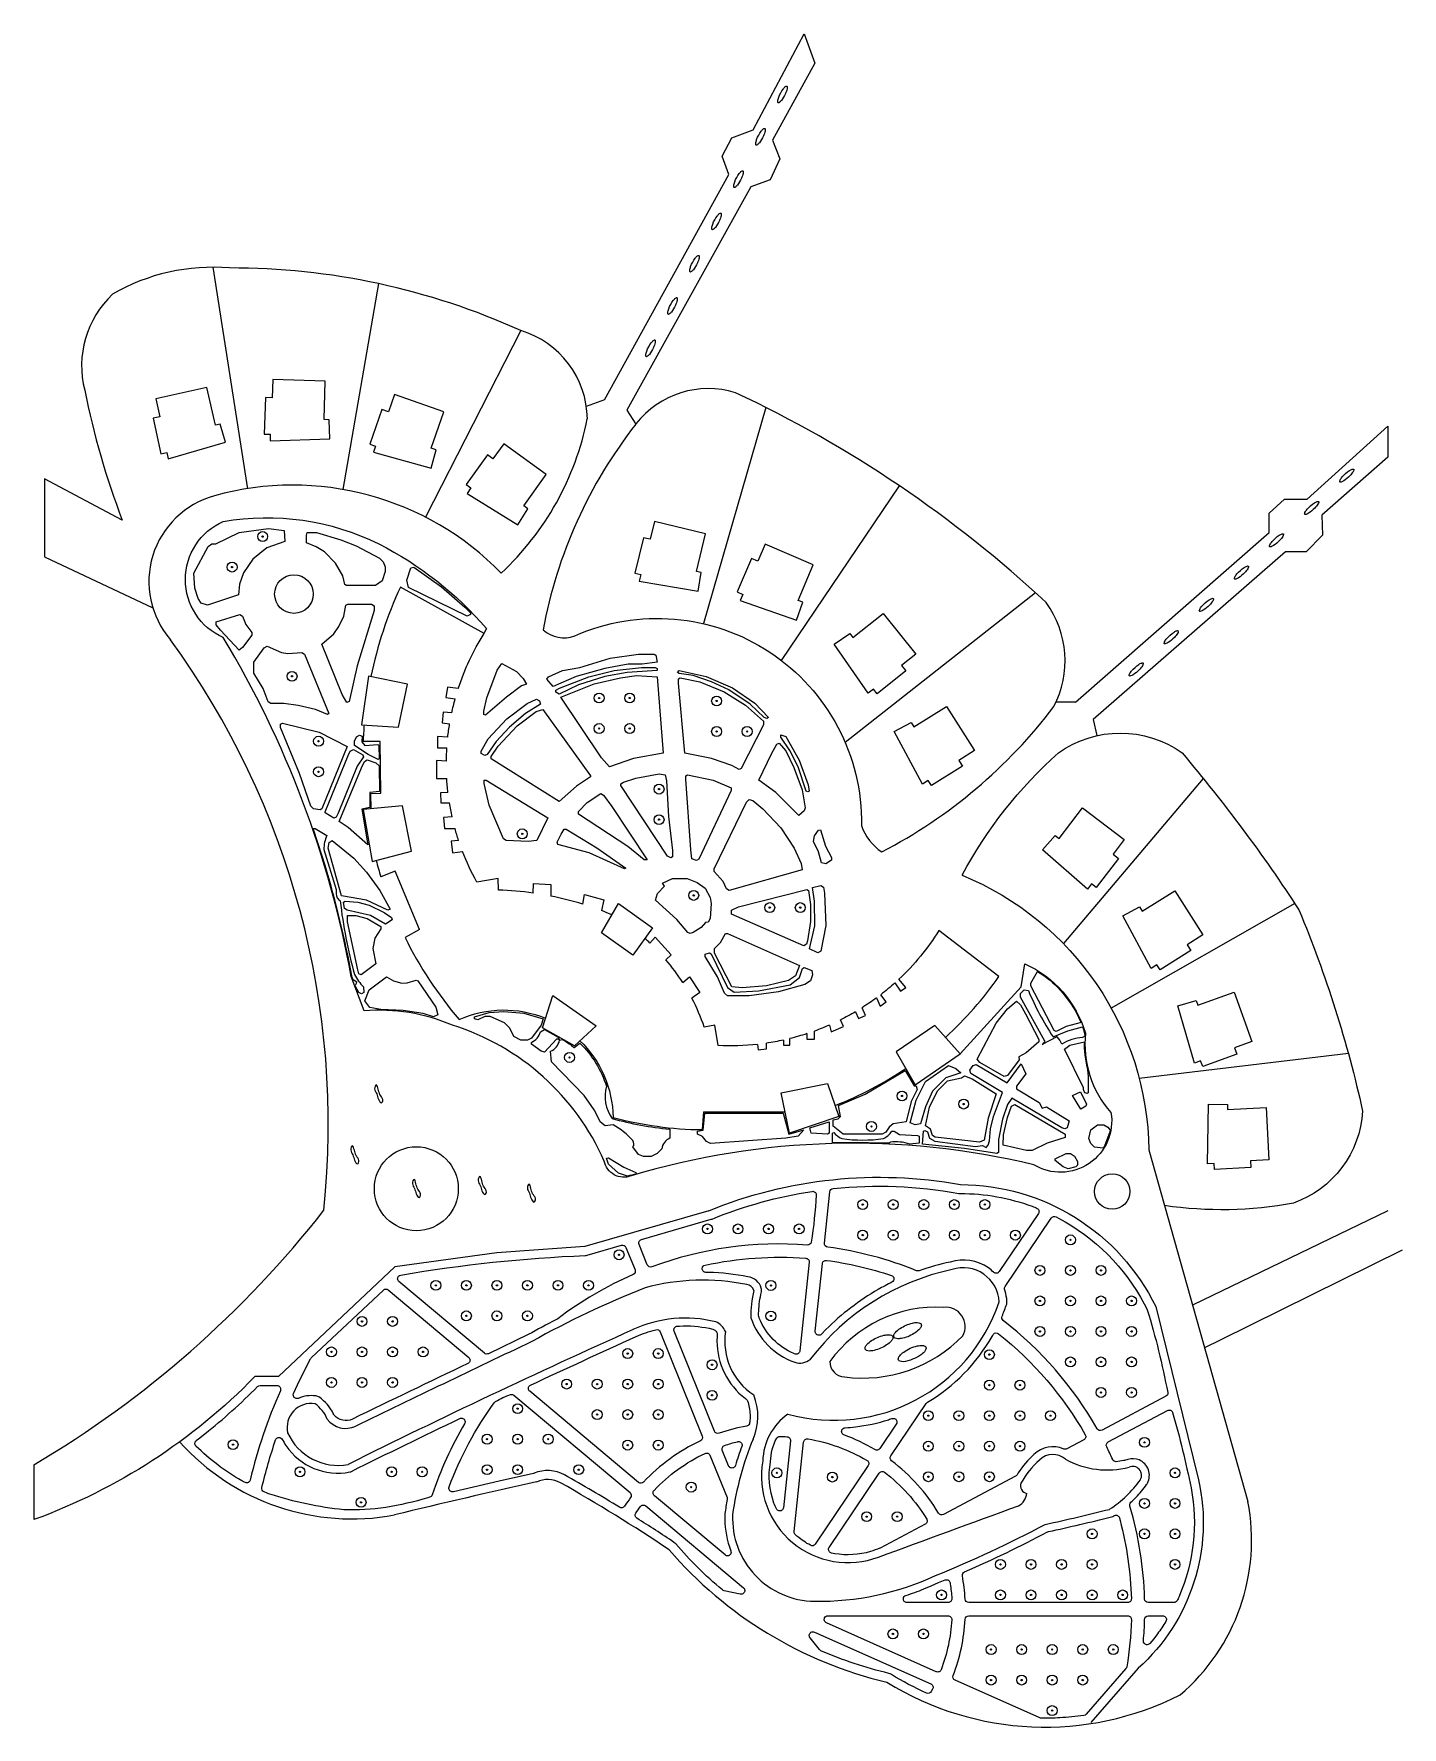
# Model space of a CAD drawing. Header units: inches. Extents: x 36 to 71.8, y 17.4 to 61.8.
import ezdxf

# ---------------------------------------------------------------- set-up
doc = ezdxf.new("R2010")
doc.units = ezdxf.units.IN
doc.header["$MEASUREMENT"] = 0
for name, color, linetype, lineweight in [('00_SOURCE_FROZEN', 7, 'CONTINUOUS', 18), ('10_EXISTING_UNCHANGED', 7, 'CONTINUOUS', 13), ('11_EXISTING_TRIMMED', 7, 'CONTINUOUS', 13), ('20_NEW_PLANTING', 7, 'CONTINUOUS', 13), ('21_NEW_WATER', 7, 'CONTINUOUS', 13), ('40_PLANTS', 7, 'CONTINUOUS', 13)]:
    doc.layers.add(name, color=color, linetype=linetype, lineweight=lineweight)

# ---------------------------------------------------------------- blocks, each defined once
blk = doc.blocks.new('TREE')
for radius in [1, 0.13]:
    blk.add_circle((0, 0), radius)

msp = doc.modelspace()

# ---------------------------------------------------------------- linework, layer by layer
at = {"layer": '00_SOURCE_FROZEN'}
for p, q in [((50.92, 52.199), (50.441, 52.026)), ((36.248, 50.129), (36.248, 48.086)), ((36.248, 48.086), (39.084, 46.751)), ((63.257, 44.272), (62.748, 44.272)), ((71.815, 29.914), (67.049, 27.551)), ((67.049, 27.551), (66.641, 27.348)), ((35.969, 24.283), (35.969, 22.849))]:
    msp.add_line(p, q, dxfattribs=at)
for points in [[(50.92, 52.199), (54.176, 58.106), (54.001, 58.588), (54.252, 59.071), (54.817, 59.275), (56.152, 61.792), (56.429, 61.025), (55.319, 59.008), (55.511, 58.517), (55.263, 57.967), (54.752, 57.782), (51.508, 51.932), (51.743, 51.566)], [(40.658, 55.675), (41.569, 49.871)], [(45, 55.245), (44.06, 49.85)], [(48.726, 54.013), (46.225, 49.126)], [(55.143, 52), (53.51, 46.333)], [(63.257, 44.272), (68.329, 48.719), (68.329, 49.231), (68.73, 49.6), (69.33, 49.6), (71.442, 51.512), (71.442, 50.696), (69.711, 49.177), (69.725, 48.651), (69.304, 48.218), (68.761, 48.218), (63.72, 43.82), (63.817, 43.397)], [(38.284, 49.049), (36.248, 50.129)], [(55.552, 45.371), (58.647, 49.945)], [(62.206, 47.145), (57.223, 43.22)], [(47.087, 44.63), (46.802, 44.667), (46.766, 44.393), (47.006, 44.362)], [(46.916, 43.993), (46.696, 44.016), (46.666, 43.73), (46.862, 43.709)], [(45.044, 43.247), (44.595, 43.241)], [(44.807, 41.482), (44.799, 41.881), (45.061, 41.886), (45.044, 43.247)], [(46.813, 43.357), (46.546, 43.371), (46.546, 43.074), (46.789, 43.074)], [(46.775, 42.728), (46.519, 42.748), (46.519, 42.277), (46.786, 42.274)], [(66.604, 42.276), (62.941, 37.945)], [(46.818, 41.908), (46.625, 41.902), (46.633, 41.638), (46.856, 41.638)], [(46.926, 41.27), (46.702, 41.249), (46.728, 40.961), (47.002, 40.962)], [(47.096, 40.651), (46.9, 40.63)], [(46.9, 40.63), (46.939, 40.324), (47.2, 40.358)], [(46.075, 38.317), (45.433, 39.849), (45.059, 39.693)], [(49.053, 39.272), (49.062, 39.519), (49.515, 39.492), (49.513, 39.194)], [(50.35, 38.981), (50.396, 39.232), (50.902, 39.093), (50.842, 38.811)], [(51.286, 38.996), (52.178, 38.364), (51.665, 37.64), (50.837, 38.227), (51.286, 38.996)], [(69.006, 38.995), (64.196, 36.253)], [(46.075, 38.317), (45.692, 38.109)], [(52.249, 38.111), (52.108, 37.96)], [(52.249, 38.111), (52.668, 37.654), (52.525, 37.523)], [(52.968, 36.924), (53.149, 37.079), (53.413, 36.661), (53.207, 36.514)], [(58.528, 36.918), (58.67, 36.704), (58.814, 36.799), (58.632, 37.014)], [(49.567, 36.583), (50.703, 35.787), (50.129, 35.27), (49.295, 35.742), (49.567, 36.583)], [(58.043, 36.524), (58.141, 36.305), (58.295, 36.419), (58.155, 36.608)], [(57.496, 36.162), (57.572, 35.985), (57.754, 36.063), (57.668, 36.267)], [(53.805, 35.806), (53.533, 35.759)], [(53.805, 35.806), (53.805, 35.806)], [(56.221, 35.586), (56.221, 35.439), (56.423, 35.439), (56.423, 35.655)], [(56.812, 35.811), (56.853, 35.634), (57.179, 35.773), (57.105, 35.949)], [(58.564, 35.106), (59.058, 34.241), (60.235, 35.059), (59.57, 35.799), (58.564, 35.106)], [(54.929, 35.306), (54.944, 35.165), (55.16, 35.189), (55.16, 35.336)], [(55.61, 35.419), (55.608, 35.288), (55.771, 35.288), (55.771, 35.457)], [(70.407, 35.063), (64.93, 34.409)], [(53.515, 33.54), (53.473, 33.07)], [(53.515, 33.54), (55.65, 33.54)], [(65.18, 32.538), (65.591, 31.078)], [(65.591, 31.078), (67.775, 23.323)], [(71.442, 30.938), (66.326, 28.468)]]:
    msp.add_lwpolyline(points, dxfattribs=at)
for points in [[(40.725, 51.537), (40.502, 52.523), (39.164, 52.23), (39.268, 51.758), (39.093, 51.72), (39.298, 50.787), (39.453, 50.821), (39.491, 50.65), (40.993, 51.087), (40.853, 51.565)], [(43.572, 51.68), (43.598, 52.69), (42.23, 52.734), (42.214, 52.252), (42.035, 52.258), (42.004, 51.303), (42.163, 51.298), (42.158, 51.123), (43.721, 51.177), (43.704, 51.675)], [(46.381, 50.933), (46.709, 51.889), (45.415, 52.34), (45.257, 51.885), (45.088, 51.944), (44.773, 51.041), (44.923, 50.989), (44.866, 50.824), (46.374, 50.409), (46.506, 50.889)], [(48.804, 49.422), (49.389, 50.246), (48.277, 51.045), (47.995, 50.654), (47.85, 50.758), (47.292, 49.982), (47.421, 49.889), (47.319, 49.747), (48.648, 48.921), (48.911, 49.345)], [(53.327, 47.704), (53.561, 48.687), (52.231, 49.012), (52.116, 48.544), (51.942, 48.586), (51.715, 47.658), (51.87, 47.62), (51.829, 47.45), (53.37, 47.181), (53.455, 47.672)], [(55.995, 46.944), (56.387, 47.876), (55.128, 48.415), (54.938, 47.972), (54.774, 48.042), (54.397, 47.164), (54.544, 47.101), (54.475, 46.94), (55.951, 46.422), (56.116, 46.892)], [(57.426, 45.973), (58.218, 46.601), (59.075, 45.534), (58.699, 45.232), (58.811, 45.092), (58.066, 44.493), (57.966, 44.618), (57.83, 44.508), (56.934, 45.791), (57.343, 46.076)], [(45.757, 44.748), (44.738, 44.957), (44.556, 43.684), (45.524, 43.622)], [(59.019, 43.63), (59.878, 44.165), (60.608, 43.006), (60.2, 42.749), (60.296, 42.598), (59.487, 42.088), (59.402, 42.222), (59.254, 42.129), (58.511, 43.505), (58.949, 43.742)], [(45.629, 41.562), (44.593, 41.461), (44.828, 40.095), (45.865, 40.369)], [(62.827, 40.702), (63.445, 41.502), (64.534, 40.672), (64.241, 40.288), (64.384, 40.18), (63.804, 39.42), (63.677, 39.516), (63.571, 39.377), (62.394, 40.407), (62.722, 40.782)], [(65.006, 38.799), (65.865, 39.334), (66.595, 38.175), (66.187, 37.918), (66.283, 37.767), (65.474, 37.257), (65.389, 37.391), (65.242, 37.298), (64.498, 38.674), (64.936, 38.911)], [(66.464, 36.332), (67.417, 36.67), (67.882, 35.382), (67.428, 35.218), (67.489, 35.05), (66.59, 34.725), (66.536, 34.875), (66.372, 34.816), (65.94, 36.319), (66.419, 36.457)], [(55.549, 34.034), (56.763, 34.283), (57.058, 33.412), (55.766, 32.976)], [(67.244, 33.6), (68.254, 33.648), (68.327, 32.28), (67.845, 32.255), (67.855, 32.076), (66.9, 32.025), (66.892, 32.184), (66.717, 32.175), (66.739, 33.739), (67.237, 33.732)]]:
    msp.add_lwpolyline(points, close=True, dxfattribs=at)
for points in [[(44.283, 37.084, 0.090917), (40.931, 45.968, -0.652582), (40.931, 49.011, -0.158741), (45.004, 48.425, -0.098355), (47.824, 46.203), (47.755, 46.078)], [(47.087, 44.63, -0.062406), (47.763, 46.073), (45.572, 47.29, 0.058367), (44.801, 44.944, 0.058367)], [(50.14, 46.014, -0.546754), (57.65, 41.045, 0.171391), (58.184, 40.351, 0.171391)], [(46.916, 43.993, -0.01479), (47.006, 44.362, -0.01479)], [(44.621, 43.68, 0.010358), (44.595, 43.241)], [(46.813, 43.357, -0.013879), (46.862, 43.709)], [(46.775, 42.728, -0.013523), (46.789, 43.074, -0.013523)], [(60.29, 39.74, -0.089338), (62.813, 42.944, -0.322066), (66.051, 42.944, -0.030946), (69.111, 38.833, -0.044664), (70.78, 33.554, -0.301674), (68.967, 31.144, -0.082145), (65.591, 31.078)], [(46.818, 41.908, -0.014342), (46.786, 42.274)], [(46.926, 41.27, -0.014645), (46.856, 41.638)], [(47.096, 40.651, -0.012679), (47.002, 40.962)], [(44.936, 40.124, 0.010564), (45.059, 39.693, 0.010564)], [(48.142, 39.35), (48.13, 39.649), (47.57, 39.561, -0.034306), (47.2, 40.358, -0.034306)], [(60.29, 39.74, -0.300089), (65.18, 32.538)], [(59.849, 35.488, 0.057164), (61.253, 37.088), (59.681, 38.289, -0.064319), (58.632, 37.014, -0.064319)], [(45.692, 38.109, 0.060935), (47.109, 35.956, -0.206423), (49.375, 35.99)], [(59.998, 35.322), (60.235, 35.059), (61.831, 36.816), (61.933, 37.418, -0.214593), (63.522, 35.602, 0.212382), (64.188, 33.517, -0.642649), (62.166, 32.15, 0.132984), (51.615, 31.858, -0.471407), (50.913, 32.245)], [(46.935, 35.809, 0.119192), (44.621, 36.188), (44.283, 37.084)], [(58.528, 36.918, -0.018836), (58.155, 36.608, -0.018836)], [(58.043, 36.524, -0.017658), (57.668, 36.267, -0.017658)], [(57.496, 36.162, -0.017305), (57.105, 35.949, -0.017305)], [(54.929, 35.306, -0.040089), (53.897, 35.276), (53.805, 35.806)], [(56.221, 35.586, -0.018166), (55.771, 35.457, -0.018166)], [(56.812, 35.811, -0.016254), (56.423, 35.655, -0.016254)], [(50.274, 35.4, -0.198705), (51.143, 33.392, 0.063223), (53.473, 33.07)], [(55.61, 35.419, -0.017778), (55.16, 35.336, -0.017778)], [(56.959, 33.703, 0.056142), (58.811, 34.673)], [(53.65, 30.945, -0.14301), (60.243, 31.63, -0.286424), (65.36, 28.431), (66.481, 23.89, -0.272091), (64.9, 18.954), (63.661, 17.533)], [(53.65, 30.945), (50.4, 30.004), (48.095, 29.84), (45.427, 29.473), (42.376, 26.597), (41.758, 26.597, -0.11284), (35.969, 22.849)]]:
    msp.add_lwpolyline(points, format="xyb", dxfattribs=at)
for centre, radius in [((45.989, 31.521), 1.1), ((64.22, 31.448), 0.463)]:
    msp.add_circle(centre, radius, dxfattribs=at)
for centre, radius, start, end in [((40.658, 50.423), 5.252, 85.2142, 120.0956), ((41.139, 37.317), 18.339, 65.5622, 90.1344), ((39.813, 53.089), 2.593, 133.6015, 194.2753), ((48.026, 51.672), 2.444, 0.7167, 73.3418), ((57.911, 56.571), 21.019, 191.3089, 200.9684), ((53.637, 50.097), 2.397, 72.6746, 142.189), ((40.939, 23.771), 31.601, 47.0054, 64.8874), ((43.034, 53.196), 7.583, 313.0815, 348.6437), ((61.436, 43.951), 12.326, 141.8448, 169.6154), ((42.751, 42.34), 7.624, 44.2289, 105.6047), ((41.312, 47.434), 2.33, 105.2161, 220.7715), ((60.387, 45.356), 2.599, 332.6099, 36.0186), ((49.852, 46.755), 0.794, 227.0981, 291.2465), ((22.064, 33.195), 21.619, 354.0583, 36.0319), ((51.961, 52.291), 13.465, 297.5281, 322.8549), ((47.898, 31.093), 8.26, 81.9573, 88.3074), ((47.898, 31.093), 8.26, 72.7279, 78.7214), ((47.898, 31.093), 8.26, 67.0855, 69.118), ((48.363, 33.974), 5.47, 46.7825, 48.644), ((48.363, 33.974), 5.47, 32.6388, 40.4465), ((48.363, 33.974), 5.47, 19.0436, 27.6609), ((44.996, 29.643), 6.464, 23.734, 72.5429), ((22.02, 47.825), 27.364, 300.648, 321.9453), ((61.326, 23.239), 6.299, 101.9221, 142.7651), ((60.32, 28.509), 0.94, 2.6804, 108.2704), ((61.087, 5.881), 24.775, 111.5675, 119.1558), ((53.497, 23.388), 5.738, 78.4336, 105.3274), ((54.636, 28.811), 0.198, 12.5502, 86.9654), ((57.636, 28.193), 2.883, 166.7441, 181.1423), ((56.93, 30.022), 4.57, 254.7119, 341.2557), ((59.616, 24.969), 3.449, 86.7319, 144.13), ((59.861, 27.908), 0.507, 331.6282, 95.5732), ((53.039, 24.842), 3.288, 75.9901, 114.6994), ((53.631, 27.576), 0.5, 24.1752, 65.8722), ((56.533, 28.747), 1.881, 198.985, 250.3904), ((139.358, -167.061), 213.711, 114.22576, 116.44002), ((55.766, 27.53), 1.697, 171.4885, 236.4198), ((57.675, 30.235), 3.678, 262.6331, 315.7148), ((388.255, -684.338), 788.556, 115.480389, 115.852569), ((56.041, 27.372), 0.42, 250.5917, 310.0507), ((57.223, 26.989), 0.402, 179.8782, 267.1812), ((43.234, 25.263), 0.631, 80.6045, 192.4444), ((42.765, 25.104), 0.969, 23.0697, 53.7791), ((53.471, 25.556), 1.467, 336.0217, 22.4391), ((44.141, 25.843), 0.604, 216.6236, 295.44), ((56.616, 24.343), 1.552, 125.0182, 178.449), ((44.305, 28.93), 6.063, 221.8309, 280.5797), ((43.933, 25.71), 1.439, 203.904, 280.7134), ((62.324, 21.863), 8.126, 157.5957, 172.1087), ((62.666, 24.057), 0.499, 48.398, 134.9542), ((64.093, 26.434), 2.284, 241.3371, 284.4245), ((57.297, 23.989), 2.267, 169.9426, 290.5995), ((63.939, 22.622), 2.417, 132.2795, 150.8072), ((64.757, 24.011), 0.232, 329.8576, 114.297), ((83.889, -134.15), 161.762, 102.40484, 103.75801), ((49.433, 23.211), 0.689, 61.2688, 115.2094), ((27.349, -15.654), 45.391, 56.1832, 60.407), ((61.576, 23.572), 0.407, 298.1254, 354.8785), ((62.017, 23.732), 0.199, 159.7189, 259.5696), ((62.493, 25.649), 3.026, 303.2513, 324.5583), ((-1020.176, 2968.529), 3137.752, 290.099053, 290.170489), ((49.833, 80.523), 59.164, 282.32918, 284.00614), ((62.535, 22.313), 5.337, 310.4718, 10.9016), ((56.447, 22.882), 2.174, 177.465, 269.3394), ((47.99, 50.05), 30.924, 292.0248, 297.912), ((60.808, 29.117), 10.819, 220.7372, 256.6678), ((56.543, 27.898), 7.19, 269.0356, 295.0414), ((62.456, 25.263), 7.854, 238.1666, 296.8153)]:
    msp.add_arc(centre, radius, start, end, dxfattribs=at)
at = {"layer": '10_EXISTING_UNCHANGED'}
for points in [[(42.116, 48.828), (42.528, 48.774), (42.546, 48.482), (42.075, 48.318), (41.702, 48.021), (41.461, 47.667), (41.354, 47.369), (41.328, 47.085), (40.514, 46.816), (40.35, 46.87), (40.27, 46.995), (40.19, 47.264), (40.162, 47.654), (40.533, 48.352), (40.63, 48.424), (40.736, 48.425), (41.346, 48.72)], [(43.133, 48.721), (43.377, 48.721), (44.015, 48.534), (44.413, 48.373), (45.024, 48.051), (45.122, 47.953), (45.175, 47.819), (45.176, 47.697), (45.097, 47.455), (44.92, 47.33), (44.162, 47.329), (44.118, 47.356), (44.063, 47.588), (43.874, 47.915), (43.579, 48.212), (43.364, 48.347), (43.107, 48.447), (43.107, 48.649)], [(45.923, 47.815), (46.645, 47.301), (47.257, 46.765), (47.407, 46.613), (47.408, 46.571), (47.323, 46.526), (45.782, 47.277), (45.737, 47.47), (45.843, 47.792)], [(44.19, 46.843), (44.814, 46.843), (44.885, 46.799), (44.886, 46.677), (44.437, 45.224), (44.227, 44.296), (44.168, 44.269), (44.044, 44.475), (43.51, 45.796), (43.824, 46.069), (43.958, 46.259), (44.092, 46.53), (44.146, 46.816)], [(41.364, 46.572), (41.435, 46.528), (41.518, 46.311), (41.675, 46.098), (41.675, 46.03), (41.437, 45.708), (41.346, 45.642), (40.855, 46.164), (40.749, 46.298), (40.749, 46.384)], [(42.082, 45.741), (42.458, 45.58), (42.62, 45.553), (42.985, 45.581), (43.056, 45.536), (43.696, 43.974), (43.658, 43.953), (43.345, 44.08), (42.891, 44.188), (42.516, 44.241), (42.177, 44.241), (42.106, 44.286), (41.972, 44.634), (41.733, 45.037), (41.733, 45.32), (41.998, 45.696)], [(48.228, 45.289), (48.614, 45.075), (48.791, 44.896), (48.871, 44.747), (48.745, 44.7), (48.347, 44.404), (47.799, 43.93), (47.761, 43.95), (47.761, 44.036), (47.84, 44.385), (48.104, 45.11)], [(51.811, 45.533), (52.223, 45.534), (52.267, 45.507), (52.294, 45.322), (51.905, 45.268), (51.536, 45.268), (50.926, 45.16), (50.18, 44.944), (49.576, 44.682), (49.405, 44.882), (49.449, 44.941), (49.821, 45.103), (50.268, 45.184), (51.068, 45.426)], [(51.891, 45.185), (52.25, 45.185), (52.294, 45.158), (52.294, 45.108), (51.51, 45.053), (50.927, 44.945), (50.234, 44.729), (49.73, 44.488), (49.645, 44.533), (49.644, 44.592), (49.742, 44.646), (50.511, 44.942), (51.174, 45.104)], [(51.759, 44.97), (52.295, 44.943), (52.458, 42.934), (51.674, 42.799), (51.046, 42.584), (50.842, 42.816), (49.778, 44.405), (50.644, 44.754), (51.334, 44.916)], [(52.873, 45.105), (53.578, 44.944), (54.268, 44.65), (54.853, 44.247), (55.217, 43.875), (55.172, 43.848), (55.105, 43.875), (54.735, 44.221), (54.174, 44.598), (53.723, 44.812), (53.242, 44.974), (52.873, 45.027), (52.829, 45.054)], [(52.9, 44.917), (53.419, 44.81), (54.056, 44.542), (54.614, 44.194), (55.084, 43.773), (55.084, 43.678), (54.503, 42.533), (54.444, 42.506), (54.258, 42.612), (53.724, 42.8), (53.019, 42.934), (52.856, 44.777), (52.856, 44.89)], [(49.141, 44.355), (49.217, 44.306), (49.244, 44.22), (48.853, 43.975), (48.426, 43.624), (48.08, 43.246), (47.848, 42.903), (47.781, 42.876), (47.683, 42.93), (47.683, 42.989), (47.868, 43.312), (48.363, 43.84), (48.893, 44.243)], [(49.301, 44.087), (50.548, 42.347), (50.548, 42.315), (50.183, 42.07), (49.735, 41.67), (47.949, 42.787), (47.949, 42.855), (48.134, 43.124), (48.629, 43.652), (49.132, 44.028)], [(42.484, 43.728), (43.44, 43.487), (44.176, 43.112), (43.515, 41.478), (43.471, 41.451), (43.298, 41.477), (43.227, 41.549), (42.932, 42.407), (42.426, 43.615), (42.426, 43.701)], [(44.498, 43.412), (44.566, 43.381), (44.561, 43.233), (44.636, 43.14), (44.981, 43.166), (45.01, 43.14), (45.015, 42.794), (44.988, 42.773), (44.728, 42.901), (44.365, 43.142), (44.365, 43.255), (44.418, 43.363)], [(55.492, 43.201), (55.67, 42.995), (55.883, 42.566), (56.096, 41.976), (56.177, 41.505), (56.15, 41.424), (56.006, 41.305), (55.405, 41.911), (54.958, 42.229), (55.302, 42.941), (55.434, 43.174)], [(55.54, 43.416), (55.669, 43.371), (56.015, 42.754), (56.255, 42.11), (56.282, 41.943), (56.244, 41.923), (56.206, 41.943), (55.991, 42.578), (55.777, 43.01), (55.54, 43.357)], [(44.344, 43.032), (44.583, 42.898), (44.601, 42.838), (44.443, 42.596), (43.94, 41.362), (43.887, 41.263), (43.829, 41.236), (43.599, 41.37), (43.598, 41.403), (44.206, 42.879), (44.259, 42.987)], [(44.702, 42.764), (44.929, 42.683), (45.017, 42.603), (45.026, 41.935), (44.774, 41.905), (44.772, 41.513), (44.558, 41.468), (44.716, 40.539), (44.203, 40.992), (43.971, 41.147), (44.552, 42.558), (44.631, 42.719)], [(47.818, 42.234), (49.435, 41.246), (49.144, 40.65), (48.92, 40.623), (48.343, 40.649), (48.272, 40.694), (47.898, 41.579), (47.765, 42.143), (47.764, 42.229)], [(52.347, 42.394), (52.512, 42.367), (52.539, 42.215), (52.594, 41.281), (52.702, 40.39), (52.702, 40.223), (52.658, 40.196), (52.573, 40.241), (51.348, 42.092), (51.348, 42.133), (51.419, 42.178), (51.737, 42.286)], [(53.091, 42.367), (53.769, 42.234), (54.238, 42.028), (54.238, 41.96), (53.392, 40.161), (53.328, 40.122), (53.21, 40.17), (53.183, 40.402), (53.047, 42.254), (53.046, 42.34)], [(50.823, 41.882), (50.894, 41.838), (51.107, 41.543), (52.039, 40.142), (51.954, 40.142), (51.53, 40.488), (50.235, 41.34), (50.235, 41.408), (50.464, 41.641)], [(54.711, 41.724), (54.805, 41.698), (55.071, 41.483), (55.541, 40.982), (55.887, 40.446), (56.073, 40.043), (56.1, 39.877), (54.185, 39.338), (54.114, 39.383), (54.031, 39.573), (53.794, 39.839), (53.794, 39.907), (54.64, 41.653)], [(49.918, 40.947), (50.719, 40.46), (51.481, 39.927), (51.443, 39.906), (50.519, 40.328), (49.697, 40.543), (49.679, 40.602), (49.784, 40.817), (49.864, 40.942)], [(56.58, 40.925), (56.711, 40.5), (56.869, 40.205), (56.87, 40.137), (56.719, 40.038), (56.608, 40.065), (56.526, 40.351), (56.394, 40.62), (56.421, 40.768), (56.526, 40.921)], [(43.787, 40.647), (44.349, 40.187), (44.686, 39.82), (45.032, 39.337), (45.299, 38.849), (45.24, 38.822), (44.679, 39.089), (44.027, 39.197), (43.68, 40.449), (43.706, 40.598)], [(52.698, 39.656), (53.083, 39.656), (53.349, 39.549), (53.553, 39.397), (53.686, 39.156), (53.713, 39.001), (53.687, 38.604), (53.634, 38.506), (53.561, 38.503), (53.449, 38.372), (53.245, 38.237), (53.166, 38.21), (53.099, 38.237), (52.81, 38.581), (52.256, 39.087), (52.309, 39.262), (52.493, 39.451), (52.441, 39.531)], [(44.125, 39.059), (44.458, 39.033), (44.75, 38.952), (45.148, 38.765), (45.334, 38.631), (45.352, 38.571), (45.182, 38.452), (44.789, 38.686), (44.179, 38.821), (44.108, 38.866), (44.081, 39.032)], [(56.216, 39.364), (56.261, 39.337), (56.314, 38.97), (56.315, 38.526), (56.237, 38.016), (56.21, 37.935), (56.139, 37.89), (54.248, 38.721), (54.248, 38.825), (54.425, 38.906)], [(56.511, 37.703), (56.293, 37.81), (56.425, 38.412), (56.424, 39.057), (56.37, 39.417), (56.588, 39.471), (56.659, 39.426), (56.685, 39.265), (56.714, 38.419), (56.582, 37.748)], [(44.188, 38.684), (44.405, 38.684), (44.697, 38.603), (45.061, 38.398), (45.061, 38.33), (44.903, 38.087), (44.85, 37.816), (44.93, 37.417), (44.541, 37.13), (44.482, 37.157), (44.456, 37.256), (44.188, 38.517)], [(54.144, 38.212), (56.025, 37.377), (55.92, 37.103), (55.743, 36.978), (55.159, 36.843), (54.522, 36.789), (54.251, 36.815), (53.799, 37.692), (53.798, 37.814), (53.955, 37.973), (54.09, 38.208)], [(53.667, 37.702), (53.715, 37.68), (54.144, 36.792), (54.313, 36.678), (54.956, 36.706), (55.782, 36.868), (56.025, 37.06), (56.109, 37.297), (56.153, 37.324), (56.353, 37.243), (56.371, 37.13), (56.318, 36.969), (56.168, 36.871), (55.478, 36.682), (54.708, 36.574), (54.137, 36.574), (54.066, 36.645), (53.878, 37.074), (53.56, 37.611), (53.56, 37.671)], [(45.205, 37.074), (45.391, 36.968), (45.606, 36.913), (45.745, 36.914), (45.981, 36.988), (46.028, 36.967), (46.498, 36.278), (46.552, 36.076), (46.44, 36.031), (46.171, 36.111), (45.64, 36.191), (45.06, 36.218), (44.767, 36.272), (44.643, 36.45), (44.749, 36.733)], [(61.716, 36.442), (61.814, 36.344), (61.947, 36.102), (62.294, 35.431), (62.294, 35.372), (61.964, 35.083), (61.772, 34.983), (61.784, 34.9), (61.473, 34.486), (61.388, 34.459), (60.75, 34.834), (60.679, 34.92), (61.181, 35.86), (61.473, 36.236)], [(49.312, 35.971), (49.26, 35.81), (49.004, 35.469), (48.897, 35.416), (48.724, 35.416), (48.547, 35.514), (48.438, 35.731), (48.298, 35.87), (47.923, 36.032), (47.785, 36.032), (47.596, 35.952), (47.511, 35.978), (47.511, 36.029), (47.9, 36.137), (48.278, 36.171), (48.808, 36.123)], [(59.088, 34.217), (59.111, 34.126), (58.953, 33.804), (58.82, 33.276), (58.485, 33.221), (58.374, 33.137), (58.29, 33.007), (58.193, 32.953), (57.17, 32.953), (56.913, 33.158), (56.913, 33.325), (57.036, 33.353), (57.098, 33.418), (57.045, 33.701), (57.751, 33.998), (58.799, 34.624), (59.03, 34.221)], [(59.927, 34.75), (60.127, 34.669), (60.251, 34.557), (59.86, 34.428), (59.512, 34.075), (59.325, 33.67), (59.201, 33.223), (59.054, 33.196), (58.93, 33.249), (59.088, 33.845), (59.326, 34.329)], [(61.954, 34.535), (61.714, 34.211), (61.715, 34.141), (62.303, 33.785), (62.381, 33.634), (62.498, 33.672), (63.094, 33.303), (63.041, 33.118), (62.977, 33.091), (62.903, 33.118), (61.592, 33.895), (61.475, 33.725), (61.342, 33.346), (61.237, 32.809), (61.237, 32.473), (61.193, 32.446), (60.353, 32.579), (59.25, 32.686), (59.276, 33.032), (59.314, 33.052), (59.378, 33.014), (59.436, 32.848), (59.577, 32.764), (60.642, 32.63), (60.821, 32.657), (60.915, 32.606), (60.974, 32.666), (61.001, 32.777), (61.027, 33.095), (61.106, 33.418), (61.344, 34.044), (60.512, 34.539), (60.494, 34.625), (60.573, 34.75), (60.658, 34.777), (61.464, 34.295), (61.831, 34.798)], [(60.352, 34.482), (60.552, 34.401), (61.181, 34.008), (60.971, 33.373), (60.865, 32.794), (60.741, 32.741), (59.586, 32.874), (59.515, 32.919), (59.459, 33.082), (59.328, 33.169), (59.434, 33.658), (59.645, 34.087), (59.901, 34.347), (60.27, 34.428)], [(61.668, 33.731), (62.988, 32.954), (62.989, 32.868), (62.52, 32.714), (62.122, 32.527), (61.975, 32.527), (61.365, 32.661), (61.373, 32.935), (61.478, 33.391), (61.584, 33.686)], [(63.385, 34.063), (63.544, 33.741), (63.527, 33.682), (63.4, 33.608), (63.176, 33.968)], [(55.597, 33.505), (55.744, 32.948), (56.14, 33.065), (55.99, 32.898), (55.671, 32.844), (53.693, 32.708), (53.587, 32.762), (53.483, 32.894), (53.356, 32.95), (53.356, 33.027), (53.506, 33.057), (53.547, 33.505)], [(56.302, 33.12), (56.803, 33.271), (56.804, 32.979), (56.759, 32.952), (56.329, 32.979)], [(63.011, 32.444), (63.131, 32.444), (63.228, 32.372), (63.308, 32.238), (63.309, 32.143), (63.264, 32.098), (63.065, 32.045), (62.932, 32.098), (62.728, 32.259), (62.728, 32.309)]]:
    msp.add_lwpolyline(points, close=True, dxfattribs=at)
at = {"layer": '11_EXISTING_TRIMMED'}
for points in [[(43.285, 40.961), (43.334, 40.965), (43.645, 40.783, 0.112058), (43.567, 40.412), (43.887, 39.362, 0.11399), (43.915, 39.147, 0.072972), (43.994, 39.066, 0.039496), (44.369, 37.138, 0.079382), (44.608, 36.813), (44.609, 36.667), (44.548, 36.631), (44.486, 36.668), (44.399, 36.821), (44.385, 36.859, 0.119067), (44.433, 36.932, 0.310586), (44.431, 36.936), (44.334, 36.994), (44.306, 37.07), (44.296, 37.102, 0.028281), (43.6, 39.99), (43.421, 40.559)], [(63.018, 35.778), (62.753, 35.645), (62.698, 35.671), (62.086, 36.84), (62.086, 36.906), (62.262, 37.219), (62.427, 37.109), (62.499, 37.054, -0.075728), (63.05, 36.491), (63.143, 36.361), (63.264, 36.168), (63.4, 35.89), (63.403, 35.882)], [(62.023, 36.716, 0.044718), (62.669, 35.503, 0.33176), (62.673, 35.502), (63.059, 35.661), (63.445, 35.765), (63.472, 35.691), (63.504, 35.567), (63.501, 35.522), (63.442, 35.484, 0.130187), (62.9, 35.309, 0.118631), (62.776, 35.499, 0.273219), (62.772, 35.499), (62.387, 35.304, 0.119914), (62.459, 35.389, 0.204975), (62.459, 35.392), (61.821, 36.545), (61.821, 36.637), (61.916, 36.733)], [(49.741, 35.414, 0.377177), (49.746, 35.412), (49.806, 35.429), (49.86, 35.404, -0.064193), (50.118, 35.223, 0.264212), (50.122, 35.224), (50.276, 35.34, -0.120802), (50.969, 34.21, 0.223261), (51.118, 33.363, 0.046785), (52.632, 33.083), (52.632, 32.844, 0.287412), (52.421, 32.567), (52.298, 32.442), (52.141, 32.362), (51.943, 32.362), (51.812, 32.415), (51.662, 32.618, 0.358965), (51.658, 32.784, 0.091224), (51.144, 33.192), (51.143, 33.193), (50.933, 33.167), (50.811, 33.264), (50.648, 33.588), (50.382, 33.963), (49.534, 34.846), (49.507, 35.125, 0.233057), (49.741, 35.412, 0.275194), (49.739, 35.416, 0.242707), (49.663, 35.444), (49.663, 35.444), (49.348, 35.099), (49.257, 35.124), (49.003, 35.31), (49.002, 35.357, 0.241795), (49.24, 35.634), (49.343, 35.696), (49.708, 35.49)], [(63.592, 34.466), (63.593, 34.033), (63.56, 34.015, -0.402155), (63.47, 34.169), (62.966, 35.177), (63.113, 35.285), (63.493, 35.376, 0.052327), (63.503, 35.034), (63.546, 34.757), (63.575, 34.648)], [(58.645, 32.947, 0.121891), (58.647, 32.947), (59.121, 32.92), (59.162, 32.895), (59.163, 32.716), (58.916, 32.69, 0.117451), (58.411, 32.743, 0.117452), (58.378, 32.716), (58.131, 32.716), (57.536, 32.729), (56.891, 32.722), (56.891, 32.974), (56.924, 32.992, 0.112878), (57.133, 32.839, 0.077383), (58.227, 32.839, 0.126523), (58.446, 33.027), (58.506, 33.031)], [(51.424, 32.084), (51.741, 31.949), (51.754, 31.914, -0.026123), (51.518, 31.852), (51.281, 31.932), (51.025, 32.163), (50.974, 32.324), (51.022, 32.328)]]:
    msp.add_lwpolyline(points, format="xyb", close=True, dxfattribs=at)
msp.add_lwpolyline([(64.004, 33.192), (64.109, 33.139), (64.166, 33.06), (64.151, 32.985), (64.027, 32.665), (63.997, 32.607), (63.984, 32.588), (63.755, 32.612), (63.659, 32.709), (63.607, 32.842), (63.659, 33.068), (63.833, 33.192)], close=True, dxfattribs=at)
at = {"layer": '20_NEW_PLANTING'}
for points in [[(55.695, 60.423, -0.228436), (55.705, 60.405, -0.088), (55.702, 60.353, -0.05603), (55.659, 60.225, -0.06179), (55.553, 60.047, -0.065789), (55.502, 59.996, -0.153337), (55.474, 59.984, -0.32227), (55.46, 59.996, -0.110445), (55.457, 60.032, -0.061607), (55.482, 60.13, -0.073152), (55.604, 60.354, -0.069744), (55.661, 60.413, -0.153337), (55.689, 60.424, -0.112396)], [(55.118, 59.313, -0.228436), (55.129, 59.296, -0.088), (55.126, 59.244, -0.05603), (55.083, 59.116, -0.06179), (54.976, 58.937, -0.065789), (54.926, 58.887, -0.153337), (54.898, 58.875, -0.32227), (54.884, 58.887, -0.110445), (54.881, 58.923, -0.061607), (54.905, 59.021, -0.073152), (55.027, 59.245, -0.069744), (55.084, 59.303, -0.153337), (55.112, 59.315, -0.112396)], [(54.542, 58.204, -0.228436), (54.552, 58.186, -0.088), (54.55, 58.135, -0.05603), (54.506, 58.007, -0.06179), (54.4, 57.828, -0.065789), (54.349, 57.777, -0.153337), (54.321, 57.766, -0.32227), (54.307, 57.777, -0.110445), (54.304, 57.814, -0.061607), (54.329, 57.911, -0.073152), (54.451, 58.136, -0.069744), (54.508, 58.194, -0.153337), (54.536, 58.206, -0.112396)], [(53.966, 57.095, -0.228436), (53.976, 57.077, -0.088), (53.973, 57.026, -0.05603), (53.93, 56.898, -0.06179), (53.824, 56.719, -0.065789), (53.773, 56.668, -0.153337), (53.745, 56.657, -0.32227), (53.731, 56.668, -0.110445), (53.728, 56.705, -0.061607), (53.753, 56.802, -0.073152), (53.875, 57.026, -0.069744), (53.932, 57.085, -0.153337), (53.959, 57.096, -0.112396)], [(53.389, 55.986, -0.228436), (53.4, 55.968, -0.088), (53.397, 55.917, -0.05603), (53.354, 55.788, -0.06179), (53.247, 55.61, -0.065789), (53.197, 55.559, -0.153337), (53.169, 55.548, -0.32227), (53.155, 55.559, -0.110445), (53.152, 55.596, -0.061607), (53.176, 55.693, -0.073152), (53.298, 55.917, -0.069744), (53.355, 55.976, -0.153337), (53.383, 55.987, -0.112396)], [(52.813, 54.877, -0.228436), (52.823, 54.859, -0.088), (52.821, 54.807, -0.05603), (52.777, 54.679, -0.06179), (52.671, 54.501, -0.065789), (52.62, 54.45, -0.153337), (52.592, 54.438, -0.32227), (52.578, 54.45, -0.110445), (52.575, 54.486, -0.061607), (52.6, 54.584, -0.073152), (52.722, 54.808, -0.069744), (52.779, 54.867, -0.153337), (52.807, 54.878, -0.112396)], [(52.237, 53.767, -0.228436), (52.247, 53.75, -0.088), (52.244, 53.698, -0.05603), (52.201, 53.57, -0.06179), (52.095, 53.391, -0.065789), (52.044, 53.341, -0.153337), (52.016, 53.329, -0.32227), (52.002, 53.341, -0.110445), (51.999, 53.377, -0.061607), (52.024, 53.475, -0.073152), (52.146, 53.699, -0.069744), (52.203, 53.757, -0.153337), (52.23, 53.769, -0.112396)], [(70.546, 50.38, -0.228436), (70.549, 50.359, -0.088), (70.529, 50.312, -0.05603), (70.445, 50.206, -0.06179), (70.284, 50.075, -0.065789), (70.219, 50.044, -0.153337), (70.189, 50.043, -0.32227), (70.18, 50.058, -0.110445), (70.19, 50.094, -0.061607), (70.246, 50.177, -0.073152), (70.437, 50.346, -0.069744), (70.51, 50.382, -0.153337), (70.54, 50.383, -0.112396)], [(69.626, 49.533, -0.228436), (69.63, 49.513, -0.088), (69.61, 49.465, -0.05603), (69.526, 49.359, -0.06179), (69.365, 49.228, -0.065789), (69.3, 49.197, -0.153337), (69.27, 49.196, -0.32227), (69.26, 49.211, -0.110445), (69.27, 49.247, -0.061607), (69.326, 49.33, -0.073152), (69.517, 49.499, -0.069744), (69.591, 49.535, -0.153337), (69.621, 49.536, -0.112396)], [(68.707, 48.686, -0.228436), (68.71, 48.666, -0.088), (68.691, 48.618, -0.05603), (68.606, 48.512, -0.06179), (68.446, 48.381, -0.065789), (68.381, 48.35, -0.153337), (68.35, 48.349, -0.32227), (68.341, 48.365, -0.110445), (68.351, 48.4, -0.061607), (68.407, 48.483, -0.073152), (68.598, 48.652, -0.069744), (68.672, 48.688, -0.153337), (68.702, 48.689, -0.112396)], [(67.788, 47.839, -0.228436), (67.791, 47.819, -0.088), (67.771, 47.771, -0.05603), (67.687, 47.666, -0.06179), (67.526, 47.534, -0.065789), (67.461, 47.503, -0.153337), (67.431, 47.502, -0.32227), (67.422, 47.518, -0.110445), (67.431, 47.553, -0.061607), (67.488, 47.636, -0.073152), (67.679, 47.806, -0.069744), (67.752, 47.841, -0.153337), (67.782, 47.843, -0.112396)], [(66.868, 46.992, -0.228436), (66.872, 46.972, -0.088), (66.852, 46.925, -0.05603), (66.768, 46.819, -0.06179), (66.607, 46.687, -0.065789), (66.542, 46.657, -0.153337), (66.512, 46.655, -0.32227), (66.502, 46.671, -0.110445), (66.512, 46.706, -0.061607), (66.568, 46.789, -0.073152), (66.759, 46.959, -0.069744), (66.833, 46.994, -0.153337), (66.863, 46.996, -0.112396)], [(65.949, 46.145, -0.228436), (65.952, 46.125, -0.088), (65.932, 46.078, -0.05603), (65.848, 45.972, -0.06179), (65.687, 45.84, -0.065789), (65.622, 45.81, -0.153337), (65.592, 45.808, -0.32227), (65.583, 45.824, -0.110445), (65.593, 45.859, -0.061607), (65.649, 45.943, -0.073152), (65.84, 46.112, -0.069744), (65.913, 46.148, -0.153337), (65.943, 46.149, -0.112396)], [(65.029, 45.298, -0.228436), (65.033, 45.278, -0.088), (65.013, 45.231, -0.05603), (64.929, 45.125, -0.06179), (64.768, 44.993, -0.065789), (64.703, 44.963, -0.153337), (64.673, 44.962, -0.32227), (64.663, 44.977, -0.110445), (64.673, 45.013, -0.061607), (64.729, 45.096, -0.073152), (64.92, 45.265, -0.069744), (64.994, 45.301, -0.153337), (65.024, 45.302, -0.112396)], [(56.766, 29.99, -0.406557), (56.683, 30.095), (56.825, 31.44, -0.352422), (56.91, 31.525, -0.07146), (60.202, 31.4, 0.036595), (60.239, 31.396, -0.088065), (62.12, 31.062, -0.056902), (62.258, 31.007, -0.421729), (62.286, 30.872), (61.258, 29.348, -0.439852), (61.118, 29.327), (61.111, 29.333, 0.048693), (60.976, 29.446, 0.233755), (59.974, 29.599, 0.033017), (59.163, 29.371, -0.1792), (59.096, 29.373, 0.063276)], [(52.163, 29.474, -0.407169), (52.04, 29.528), (51.824, 30.063, -0.444997), (51.886, 30.191), (53.714, 30.72), (53.737, 30.728, -0.058934), (56.356, 31.453, -0.432332), (56.465, 31.366), (56.466, 31.357, -0.024211), (56.336, 30.122, -0.377636), (56.235, 30.046, 0.108678)], [(61.364, 28.068, -0.339675), (61.334, 28.181, 0.02496), (61.455, 28.499, 0.094374), (61.461, 28.576, 0.058046), (61.415, 28.836, -0.058875), (61.398, 28.891, -0.182892), (61.414, 28.957), (62.625, 30.753, -0.379792), (62.749, 30.785), (62.811, 30.753, -0.148779), (65.06, 28.503), (65.134, 28.358), (65.139, 28.348, -0.027522), (65.674, 26.178, -0.315667), (65.624, 26.08), (63.953, 25.192, -0.406905), (63.824, 25.229, 0.099115)], [(45.534, 29.089, -0.42444), (45.524, 29.227, -0.177514), (45.583, 29.258, -0.032765), (50.415, 29.771, 0.050436), (50.466, 29.78), (51.365, 30.04, -0.385084), (51.481, 29.984), (51.718, 29.397, -0.40786), (51.667, 29.273, 0.060116), (49.692, 28.111, -0.0526), (49.645, 28.086, 0.008076), (48.922, 27.698), (47.876, 27.198, -0.294399), (47.773, 27.211)], [(53.573, 29.328, -0.439161), (53.478, 29.433, -0.327485), (53.554, 29.518, -0.07213), (56.192, 29.7, -0.423872), (56.281, 29.594), (56.037, 27.272, -0.435891), (55.924, 27.187, -0.055778), (55.878, 27.203, -0.198424), (54.979, 28.115, -0.05288), (54.96, 28.172, -0.052755), (54.96, 28.305, -0.047261), (55.03, 28.815, 0.123748), (55.025, 28.916, 0.3116), (54.677, 29.211, 0.043873), (53.646, 29.328)], [(42.898, 26.026, -0.446986), (42.769, 26.089, -0.174911), (42.774, 26.154, -0.018323), (43.216, 27.059, -0.082556), (43.235, 27.085), (45.126, 28.867, -0.380905), (45.253, 28.871), (47.361, 27.102, -0.451908), (47.365, 26.958, -0.075067), (47.341, 26.942, 0.001126), (44.314, 25.483, -0.339113), (43.838, 25.583, -0.072718), (43.814, 25.628, 0.121895), (43.45, 26.056, 0.121329), (43.357, 26.089, 0.142924)], [(59.219, 27.966, -0.172444), (59.219, 27.919, -0.097566), (59.178, 27.85, -0.066685), (59.061, 27.748, -0.090484), (58.732, 27.603, -0.063516), (58.604, 27.588, -0.098006), (58.534, 27.603, -0.194627), (58.499, 27.637, -0.181259), (58.5, 27.688, -0.092989), (58.544, 27.756, -0.064985), (58.664, 27.859, -0.088405), (58.986, 28, -0.063516), (59.114, 28.014, -0.098006), (59.184, 28, -0.194627)], [(48.961, 26.214, -0.425077), (48.951, 26.352, -0.100876), (48.982, 26.375, -0.003611), (51.749, 27.644, -0.044946), (52.263, 27.827, -0.373266), (52.375, 27.77), (53.48, 25.036, -0.399315), (53.431, 24.913, 0.095329), (51.942, 23.831, -0.399236), (51.81, 23.823)], [(52.744, 27.787, -0.448141), (52.807, 27.915, -0.056343), (52.883, 27.923, -0.063401), (53.66, 27.863), (53.753, 27.842, -0.097206), (53.795, 27.822, -0.075028), (53.854, 27.77, -0.192053), (53.873, 27.701, 0.030462), (53.865, 27.53, 0.233319), (54.609, 26.021, -0.057829), (54.646, 25.992, -0.101803), (54.666, 25.959, -0.048899), (54.712, 25.787, -0.075666), (54.725, 25.408, -0.05823), (54.715, 25.358, -0.261044), (54.642, 25.298, 0.038291), (53.922, 25.112, -0.398633), (53.802, 25.167)], [(58.469, 27.646, -0.172444), (58.469, 27.599, -0.097566), (58.428, 27.53, -0.066685), (58.311, 27.428, -0.090484), (57.982, 27.283, -0.063516), (57.854, 27.268, -0.098006), (57.784, 27.283, -0.194627), (57.749, 27.317, -0.181259), (57.75, 27.368, -0.092989), (57.794, 27.436, -0.064985), (57.914, 27.539, -0.088405), (58.236, 27.68, -0.063516), (58.364, 27.694, -0.098006), (58.434, 27.68, -0.194627)], [(58.441, 24.387, -0.399286), (58.419, 24.517), (59.349, 25.895, -0.105615), (59.378, 25.923, 0.129153), (61.073, 27.647, -0.055267), (61.108, 27.708, -0.409097), (61.242, 27.721, -0.095555), (63.514, 25.07, -0.422584), (63.476, 24.938), (63.034, 24.703, -0.223443), (62.952, 24.699, 0.309866), (62.17, 24.555, 0.060777), (61.757, 24.073, -0.060627), (61.714, 24.007, -0.08006), (61.69, 23.988), (59.8, 22.983, -0.398365), (59.673, 23.019, 0.095308)], [(59.339, 27.366, -0.172444), (59.339, 27.319, -0.097208), (59.298, 27.25, -0.062011), (59.194, 27.157, -0.072994), (58.991, 27.052, -0.10679), (58.742, 26.988, -0.092507), (58.661, 27, -0.181259), (58.621, 27.031, -0.194627), (58.618, 27.08, -0.098006), (58.652, 27.143, -0.068229), (58.758, 27.24, -0.099265), (59.114, 27.401, -0.070132), (59.245, 27.413, -0.107607), (59.311, 27.396, -0.173903)], [(40.452, 25.099, 0.0297), (41.828, 26.334, -0.201049), (41.896, 26.363), (42.338, 26.363, -0.449792), (42.433, 26.255, -0.074755), (42.426, 26.228, 0.043481), (41.634, 23.886, -0.434835), (41.511, 23.817, -0.055123), (41.415, 23.868, -0.065101), (40.215, 24.778, -0.452545), (40.225, 24.922), (40.281, 24.964)], [(46.961, 23.58, -0.443661), (46.844, 23.66, -0.123505), (46.849, 23.707, -0.068167), (48.029, 25.913, -0.12788), (48.066, 25.944, -0.053833), (48.46, 26.128, -0.241794), (48.546, 26.108), (51.587, 23.557, -0.398682), (51.602, 23.425, 0.014596), (51.442, 23.2, -0.404249), (51.312, 23.171, 0.009421), (49.87, 24.024, 0.226871), (49.075, 24.062), (49.066, 24.059), (49.058, 24.056), (48.155, 23.855), (47.224, 23.641)], [(41.999, 23.577, -0.363889), (41.944, 23.687, -0.023566), (42.301, 24.939, -0.442781), (42.431, 24.996, -0.173421), (42.477, 24.951, 0.038363), (42.573, 24.789, 0.301066), (44.249, 24.098, 0.054454), (44.292, 24.114, -0.003751), (47.129, 25.498, -0.443114), (47.26, 25.444, -0.224558), (47.253, 25.362, 0.053774), (46.407, 23.496, -0.261204), (46.338, 23.433), (46.292, 23.422, -0.034187), (45.186, 23.168, -0.047691), (44.088, 23.105, -0.05225), (42.154, 23.515, -0.047361), (42.083, 23.541)], [(57.193, 25.071, -0.441321), (57.14, 25.202, -0.275663), (57.222, 25.256, 0.022296), (57.494, 25.28, 0.046713), (58.362, 25.467, -0.056684), (58.472, 25.502, -0.45083), (58.58, 25.408, -0.150767), (58.564, 25.353), (58.131, 24.712, -0.397733), (58.002, 24.683, 0.046192)], [(64.075, 24.757, -0.405299), (64.117, 24.884), (65.668, 25.709, -0.430789), (65.8, 25.665), (65.803, 25.656, -0.018727), (66.286, 23.678, -0.150147), (65.97, 20.83, -0.054523), (65.916, 20.715, -0.24357), (65.838, 20.674), (65.166, 20.674, -0.407542), (65.07, 20.768, 0.064735), (64.684, 23.204, -0.2872), (64.711, 23.302, 0.021256), (64.842, 23.432, 0.034077), (65.121, 23.771, 0.046571), (65.142, 23.807, 0.440311), (64.927, 24.412, 0.177482), (64.629, 24.427, -0.049902), (64.513, 24.397, -0.025802), (64.324, 24.367, -0.30381), (64.233, 24.424, 0.009722)], [(54.005, 24.665, -0.433866), (54.064, 24.792, -0.019642), (54.403, 24.891, -0.442373), (54.521, 24.812, -0.123183), (54.517, 24.765, 0.017156), (54.35, 24.27, -0.448233), (54.221, 24.208, -0.201016), (54.168, 24.26)], [(55.605, 23.16, -0.450561), (55.488, 23.077, -0.228014), (55.423, 23.129, -0.03098), (55.359, 23.283, -0.132567), (55.267, 24.357), (55.268, 24.374, -0.118562), (55.43, 24.981, -0.258276), (55.511, 25.026, -0.010928), (55.698, 25.022, -0.432569), (55.789, 24.916)], [(56.135, 24.879, -0.446389), (56.251, 24.963, -0.091701), (57.798, 24.399, -0.431921), (57.828, 24.263), (56.44, 22.205, -0.395358), (56.312, 22.176, -0.049809), (55.976, 22.404, -0.05398), (55.908, 22.467, -0.192225), (55.889, 22.535)], [(52.225, 23.475, -0.433217), (52.217, 23.615, -0.091978), (53.552, 24.585, -0.433217), (53.682, 24.534), (54.128, 23.43, -0.143575), (54.134, 23.376, 0.015755), (54.073, 23.008, 0.032639), (54.069, 22.861, 0.090037), (54.227, 22.031, -0.443481), (54.165, 21.903, -0.250665), (54.076, 21.922)], [(56.864, 21.973, -0.443855), (56.791, 22.095, -0.073876), (56.803, 22.121), (58.117, 24.068, -0.432245), (58.255, 24.091, -0.091998), (59.359, 22.864, -0.431273), (59.322, 22.729), (58.145, 22.104), (58.133, 22.098, -0.013203), (57.888, 22.013, -0.115422), (56.951, 21.955)], [(51.768, 22.885, -0.4226), (51.74, 23.02, -0.011901), (51.862, 23.192, -0.433866), (52.001, 23.209), (54.559, 21.063, -0.443944), (54.564, 20.921, -0.250907), (54.477, 20.895), (54.05, 20.986, -0.121685), (54.008, 21.006, -0.021366), (53.357, 21.599, -0.019723), (52.787, 22.211, 0.065282), (52.739, 22.253, 0.006721)], [(60.294, 21.377, -0.350977), (60.351, 21.482, 0.019635), (62.525, 22.525, -0.065679), (62.549, 22.533, 0.007236), (64.199, 22.92, 0.088458), (64.266, 22.95, -0.444494), (64.404, 22.911, -0.056027), (64.427, 22.829, -0.056454), (64.722, 20.773, -0.424839), (64.626, 20.674), (60.463, 20.674, -0.398998), (60.367, 20.765, 0.031854)], [(58.844, 20.674, -0.440955), (58.748, 20.779, -0.301907), (58.814, 20.861, 0.018829), (59.285, 21.03), (59.479, 21.111), (59.669, 21.196), (59.841, 21.267, -0.425535), (59.968, 21.212, -0.057428), (59.977, 21.164, -0.021639), (60.018, 20.776, -0.433542), (59.922, 20.674)], [(59.739, 18.915, -0.432569), (59.61, 18.861), (56.731, 20.142, -0.438783), (56.686, 20.276, -0.274183), (56.77, 20.326), (59.922, 20.326, -0.433542), (60.018, 20.224, -0.074421)], [(60.104, 18.64, -0.399948), (60.054, 18.763, 0.077735), (60.367, 20.235, -0.398938), (60.463, 20.326), (64.626, 20.326, -0.424839), (64.722, 20.227, -0.033791), (64.602, 18.99, -0.139843), (64.579, 18.942), (63.536, 17.745, -0.183304), (63.476, 17.713, -0.022562), (62.847, 17.653, -0.015975), (62.361, 17.644, -0.098248), (62.324, 17.652)], [(65.208, 19.604, -0.440132), (65.067, 19.597, -0.223171), (65.038, 19.674, 0.014902), (65.07, 20.232, -0.40745), (65.166, 20.326), (65.547, 20.326, -0.436093), (65.642, 20.223, -0.121611), (65.628, 20.179, -0.022427), (65.407, 19.855), (65.308, 19.726)], [(59.48, 18.344, -0.392082), (59.356, 18.302, -0.034431), (58.434, 18.791, 0.073484), (58.368, 18.818, -0.044508), (56.585, 19.412, -0.122946), (56.549, 19.44), (56.304, 19.754, -0.443944), (56.328, 19.894, -0.250907), (56.419, 19.901), (59.469, 18.543, -0.448938), (59.512, 18.405)]]:
    msp.add_lwpolyline(points, format="xyb", close=True, dxfattribs=at)
msp.add_circle((42.783, 47.109), 0.506, dxfattribs=at)
for points in [[(44.941, 34.241), (44.962, 34.239), (44.979, 34.181), (44.991, 34.13), (45.003, 34.079), (45.011, 34.035), (45.035, 33.992), (45.06, 33.949), (45.101, 33.908), (45.11, 33.863), (45.119, 33.818), (45.096, 33.771), (45.07, 33.771), (45.044, 33.772), (45.015, 33.82), (44.996, 33.867), (44.978, 33.915), (44.97, 33.961), (44.951, 34.006), (44.931, 34.05), (44.899, 34.092), (44.897, 34.14), (44.894, 34.188), (44.92, 34.242), (44.941, 34.241)], [(44.315, 32.642), (44.336, 32.64), (44.353, 32.582), (44.365, 32.531), (44.377, 32.48), (44.385, 32.436), (44.409, 32.394), (44.434, 32.351), (44.475, 32.309), (44.484, 32.264), (44.493, 32.22), (44.47, 32.172), (44.444, 32.173), (44.417, 32.173), (44.389, 32.221), (44.37, 32.269), (44.352, 32.316), (44.344, 32.363), (44.325, 32.407), (44.305, 32.451), (44.273, 32.493), (44.271, 32.541), (44.268, 32.589), (44.294, 32.644), (44.315, 32.642)], [(45.931, 31.762), (45.952, 31.76), (45.968, 31.702), (45.98, 31.651), (45.992, 31.6), (46, 31.556), (46.025, 31.514), (46.05, 31.471), (46.091, 31.429), (46.1, 31.384), (46.109, 31.34), (46.085, 31.292), (46.059, 31.293), (46.033, 31.293), (46.004, 31.341), (45.986, 31.389), (45.967, 31.436), (45.96, 31.483), (45.94, 31.527), (45.92, 31.571), (45.889, 31.613), (45.886, 31.661), (45.883, 31.709), (45.909, 31.764), (45.931, 31.762)], [(47.653, 31.841), (47.674, 31.839), (47.691, 31.781), (47.703, 31.731), (47.715, 31.68), (47.723, 31.636), (47.747, 31.593), (47.772, 31.55), (47.814, 31.508), (47.822, 31.464), (47.831, 31.419), (47.808, 31.372), (47.782, 31.372), (47.756, 31.372), (47.727, 31.42), (47.708, 31.468), (47.69, 31.515), (47.682, 31.562), (47.663, 31.606), (47.643, 31.65), (47.612, 31.692), (47.609, 31.74), (47.606, 31.788), (47.632, 31.843), (47.653, 31.841)], [(48.941, 31.641), (48.962, 31.639), (48.979, 31.581), (48.991, 31.53), (49.003, 31.479), (49.011, 31.435), (49.035, 31.392), (49.06, 31.349), (49.101, 31.308), (49.11, 31.263), (49.119, 31.218), (49.096, 31.171), (49.07, 31.171), (49.044, 31.172), (49.015, 31.22), (48.996, 31.267), (48.978, 31.315), (48.97, 31.361), (48.951, 31.406), (48.931, 31.45), (48.899, 31.492), (48.897, 31.54), (48.894, 31.588), (48.92, 31.642), (48.941, 31.641)]]:
    msp.add_open_spline(points, degree=3, knots=[0, 0, 0, 0, 0.125, 0.125, 0.125, 0.25, 0.25, 0.25, 0.375, 0.375, 0.375, 0.5, 0.5, 0.5, 0.625, 0.625, 0.625, 0.75, 0.75, 0.75, 0.875, 0.875, 0.875, 1, 1, 1, 1], dxfattribs=at)
at = {"layer": '21_NEW_WATER'}
msp.add_lwpolyline([(56.606, 27.709, -0.449661), (56.462, 27.714, -0.201598), (56.441, 27.785), (56.627, 29.558, -0.422906), (56.735, 29.643, -0.04754), (58.438, 29.246, -0.444139), (58.494, 29.115, -0.173903), (58.449, 29.069, 0.021875), (58.09, 28.879, 0.066699), (56.719, 27.828)], format="xyb", close=True, dxfattribs=at)

# ---------------------------------------------------------------- block references
at = {"layer": '40_PLANTS', "xscale": 0.13, "yscale": 0.13}
for p in [(41.962, 48.616), (41.162, 47.816), (42.733, 44.953), (50.778, 44.384), (51.578, 44.384), (53.856, 44.306), (50.778, 43.584), (51.578, 43.584), (53.856, 43.506), (54.656, 43.506), (43.426, 43.251), (43.426, 42.451), (52.348, 41.996), (52.348, 41.196), (48.764, 40.823), (53.256, 39.21), (55.248, 38.89), (56.048, 38.89), (50.002, 34.962), (58.713, 33.953), (60.328, 33.741), (57.913, 33.153), (57.683, 31.106), (58.483, 31.106), (59.283, 31.106), (60.083, 31.106), (60.883, 31.106), (53.617, 30.467), (54.417, 30.467), (55.217, 30.467), (56.017, 30.467), (57.683, 30.306), (58.483, 30.306), (59.283, 30.306), (60.083, 30.306), (60.883, 30.306), (61.683, 30.306), (63.127, 30.181), (51.3, 29.789), (62.327, 29.381), (63.127, 29.381), (63.927, 29.381), (46.5, 28.989), (47.3, 28.989), (48.1, 28.989), (48.9, 28.989), (49.7, 28.989), (50.5, 28.989), (55.278, 28.986), (62.327, 28.581), (63.127, 28.581), (63.927, 28.581), (64.727, 28.581), (44.566, 28.044), (45.366, 28.044), (47.3, 28.189), (48.1, 28.189), (48.9, 28.189), (55.278, 28.186), (62.327, 27.781), (63.127, 27.781), (63.927, 27.781), (64.727, 27.781), (43.766, 27.244), (44.566, 27.244), (45.366, 27.244), (46.166, 27.244), (51.527, 27.201), (52.327, 27.201), (61.003, 27.173), (63.127, 26.981), (63.927, 26.981), (64.727, 26.981), (53.737, 26.907), (43.766, 26.444), (44.566, 26.444), (45.366, 26.444), (49.927, 26.401), (50.727, 26.401), (51.527, 26.401), (52.327, 26.401), (53.737, 26.107), (61.003, 26.373), (61.803, 26.373), (63.927, 26.181), (64.727, 26.181), (48.643, 25.757), (50.727, 25.601), (51.527, 25.601), (52.327, 25.601), (59.403, 25.573), (60.203, 25.573), (61.003, 25.573), (61.803, 25.573), (62.603, 25.573), (41.187, 24.813), (47.843, 24.957), (48.643, 24.957), (49.443, 24.957), (51.527, 24.801), (52.327, 24.801), (59.403, 24.773), (60.203, 24.773), (61.003, 24.773), (61.803, 24.773), (65.066, 24.874), (42.941, 24.101), (45.341, 24.101), (46.141, 24.101), (47.843, 24.157), (48.643, 24.157), (50.243, 24.157), (55.434, 24.074), (56.889, 23.963), (59.403, 23.973), (60.203, 23.973), (61.003, 23.973), (65.866, 24.074), (53.19, 23.7), (44.541, 23.301), (65.066, 23.274), (65.866, 23.274), (57.787, 22.926), (58.587, 22.926), (63.693, 22.474), (65.066, 22.474), (65.866, 22.474), (61.293, 21.674), (62.093, 21.674), (62.893, 21.674), (63.693, 21.674), (65.866, 21.674), (59.748, 20.874), (61.293, 20.874), (62.093, 20.874), (62.893, 20.874), (63.693, 20.874), (64.493, 20.874), (58.475, 19.852), (59.275, 19.852), (61.047, 19.443), (61.847, 19.443), (62.647, 19.443), (63.447, 19.443), (64.247, 19.443), (61.047, 18.643), (61.847, 18.643), (62.647, 18.643), (63.447, 18.643), (62.647, 17.843)]:
    msp.add_blockref('TREE', p, dxfattribs=at)

doc.saveas('drawing.dxf')
